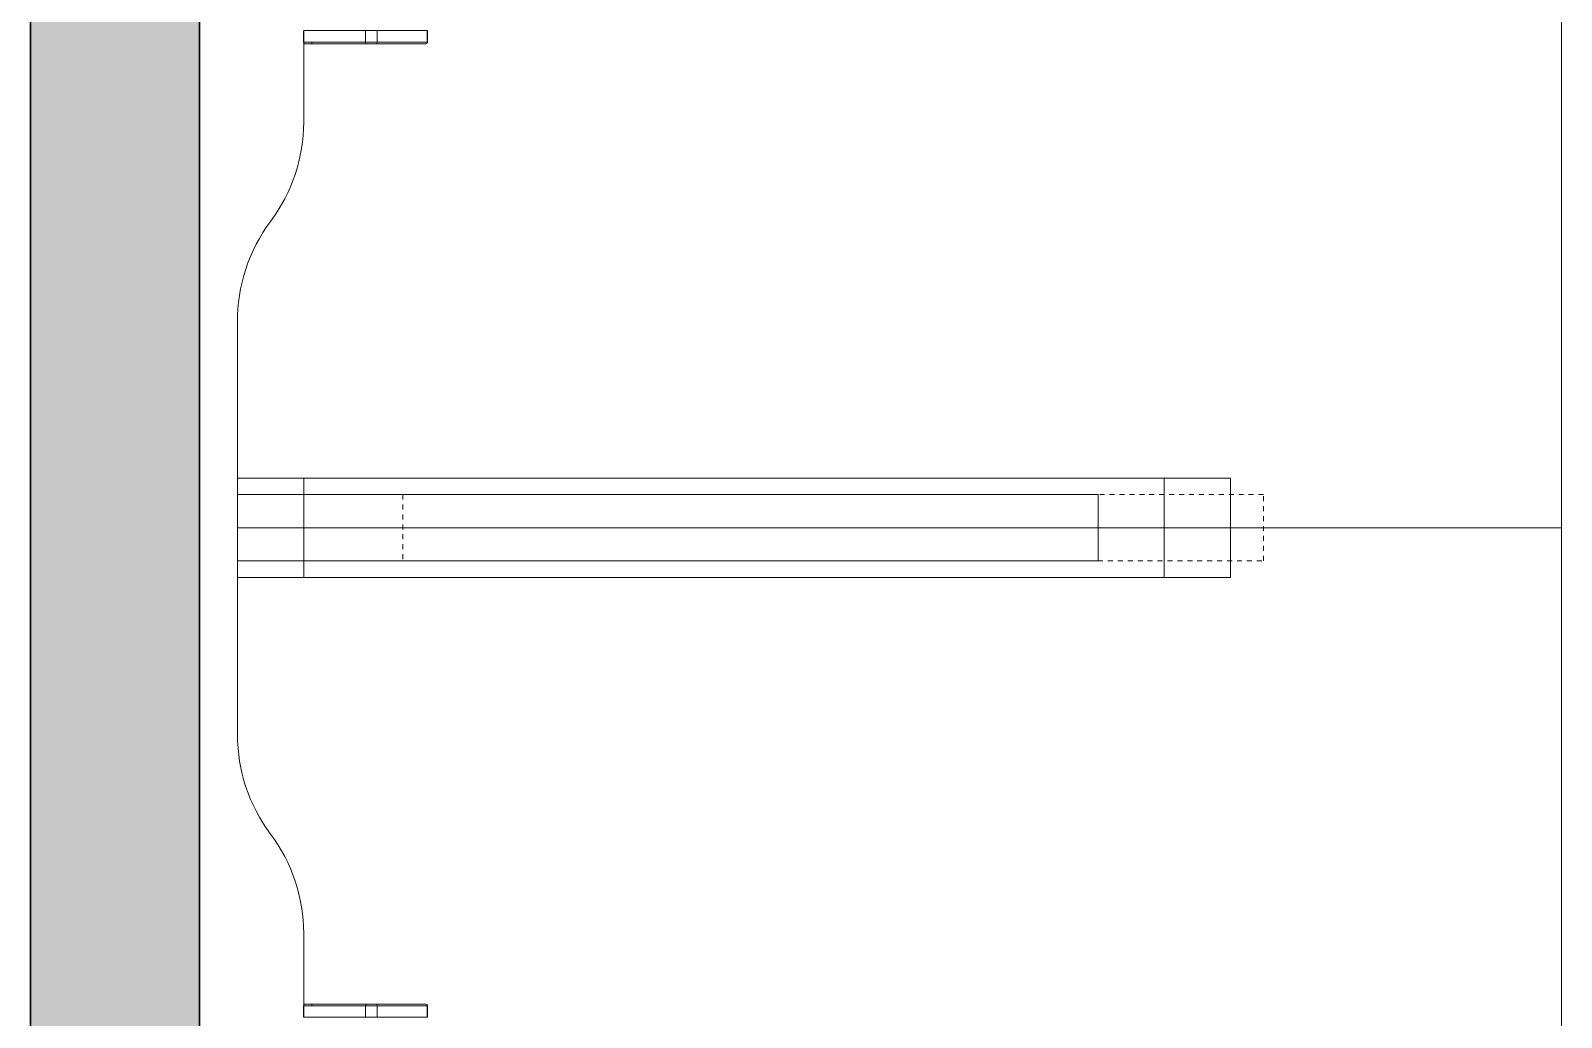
# Model space of a CAD drawing. Header units: millimetres. Extents: x 155927 to 295199, y -4084 to 97293.
# Drawn here: x 197726 to 198651, y 32109 to 32705 of the extents above; entities that cross this region are included whole.
import ezdxf

# ---------------------------------------------------------------- set-up
doc = ezdxf.new("R2010")
doc.units = ezdxf.units.MM
doc.header["$MEASUREMENT"] = 0
doc.linetypes.add('Dash', pattern=[6, 3, -3])
for name, color, linetype, lineweight in [('A-WALL-PATT', 7, 'CONTINUOUS', 9), ('I-FURN', 8, 'CONTINUOUS', 9), ('I-FURN-HDLN', 8, 'Dash', 9), ('I-WALL', 7, 'CONTINUOUS', 9)]:
    doc.layers.add(name, color=color, linetype=linetype, lineweight=lineweight)

msp = doc.modelspace()

# ---------------------------------------------------------------- hatches: boundary and pattern name
at = {"layer": 'A-WALL-PATT'}
h = msp.add_hatch(color=256, dxfattribs=at)
h.paths.add_polyline_path([(197827.83, 28407.61), (197827.83, 28809.61), (197725.83, 28809.61), (197725.83, 28407.61)], flags=0)
h.paths.add_polyline_path([(197827.83, 29819.61), (197827.83, 33830.63), (197725.83, 33830.63), (197725.83, 29819.61)], flags=0)

# ---------------------------------------------------------------- linework, layer by layer
at = {"layer": 'I-FURN'}
for p, q in [((198650.83, 32404.61), (198650.83, 33804.61)), ((198650.83, 33804.61), (198650.83, 32404.61)), ((197890.82, 32697.79), (197890.82, 32704.79)), ((197890.83, 32697.79), (197890.83, 32704.79)), ((197890.83, 32704.79), (197928.29, 32704.79)), ((197928.29, 32697.79), (197928.29, 32704.79)), ((197928.29, 32704.79), (197935.21, 32704.79)), ((197935.21, 32697.79), (197935.21, 32704.79)), ((197935.21, 32704.79), (197965.49, 32704.79)), ((197965.49, 32697.79), (197965.49, 32704.79)), ((197965.67, 32704.79), (197965.67, 32697.79)), ((197965.67, 32704.79), (197965.67, 32697.79)), ((197965.67, 32704.79), (197965.67, 32697.79)), ((197890.83, 32697.79), (197890.83, 32649.61)), ((197890.83, 32649.61), (197890.83, 32697.79)), ((197890.83, 32697.79), (197928.29, 32697.79)), ((197891.83, 32696.79), (197891.82, 32696.79)), ((197928.85, 32696.79), (197891.83, 32696.79)), ((197891.83, 32696.79), (197895.82, 32696.79)), ((197895.82, 32697.79), (197895.82, 32696.79)), ((197895.82, 32696.79), (197934.39, 32696.79)), ((197928.29, 32697.79), (197935.21, 32697.79)), ((197934.39, 32696.79), (197928.85, 32696.79)), ((197964.67, 32696.79), (197934.39, 32696.79)), ((197964.67, 32696.79), (197934.39, 32696.79)), ((197935.21, 32697.79), (197965.49, 32697.79)), ((197965.3, 32697.01), (197965.33, 32697.04)), ((197965.49, 32697.79), (197965.67, 32697.79)), ((197850.83, 32528.5), (197850.83, 32404.61)), ((197850.83, 32404.61), (197850.83, 32528.5)), ((197890.83, 32434.61), (197850.83, 32434.61)), ((197850.83, 32434.61), (198450.83, 32434.61)), ((197850.83, 32424.61), (197850.83, 32434.61)), ((197850.83, 32374.61), (197850.83, 32434.61)), ((198410.83, 32434.61), (197890.83, 32434.61)), ((197890.83, 32374.61), (197890.83, 32434.61)), ((197890.83, 32424.61), (197890.83, 32434.61)), ((198450.83, 32434.61), (198410.83, 32434.61)), ((198410.83, 32374.61), (198410.83, 32434.61)), ((198410.83, 32374.61), (198410.83, 32434.61)), ((198450.83, 32374.61), (198450.83, 32434.61)), ((198450.83, 32434.61), (198450.83, 32374.61)), ((198370.83, 32424.61), (197850.83, 32424.61)), ((197850.83, 32424.61), (197850.83, 32384.61)), ((198370.83, 32384.61), (198370.83, 32424.61)), ((198650.83, 32404.61), (197850.83, 32404.61)), ((197850.83, 32404.61), (197850.83, 32279.61)), ((197850.83, 32279.61), (197850.83, 32404.61)), ((197850.83, 32404.61), (198650.83, 32404.61)), ((197850.83, 32404.61), (198650.83, 32404.61)), ((198650.83, 32404.61), (197850.83, 32404.61)), ((198650.83, 31004.61), (198650.83, 32404.61)), ((198650.83, 32404.61), (198650.83, 31004.61)), ((197850.83, 32374.61), (197850.83, 32384.61)), ((197850.83, 32384.61), (198370.83, 32384.61)), ((197890.83, 32374.61), (197890.83, 32384.61)), ((198450.83, 32374.61), (197850.83, 32374.61)), ((197850.83, 32374.61), (197890.83, 32374.61)), ((197890.83, 32374.61), (198410.83, 32374.61)), ((198410.83, 32374.61), (198450.83, 32374.61)), ((197890.83, 32159.61), (197890.83, 32115.91)), ((197890.83, 32115.91), (197890.83, 32159.61)), ((197895.82, 32116.91), (197891.83, 32116.91)), ((197891.83, 32116.91), (197928.85, 32116.91)), ((197895.82, 32116.91), (197895.82, 32115.91)), ((197934.39, 32116.91), (197895.82, 32116.91)), ((197928.85, 32116.91), (197934.39, 32116.91)), ((197934.39, 32116.91), (197964.67, 32116.91)), ((197934.39, 32116.91), (197964.67, 32116.91)), ((197965.34, 32116.65), (197965.31, 32116.68)), ((197890.82, 32108.91), (197890.82, 32115.91)), ((197928.29, 32115.91), (197890.83, 32115.91)), ((197890.83, 32115.91), (197890.83, 32108.91)), ((197928.29, 32108.91), (197890.83, 32108.91)), ((197935.21, 32115.91), (197928.29, 32115.91)), ((197928.29, 32115.91), (197928.29, 32108.91)), ((197935.21, 32108.91), (197928.29, 32108.91)), ((197965.49, 32115.91), (197935.21, 32115.91)), ((197935.21, 32115.91), (197935.21, 32108.91)), ((197965.49, 32108.91), (197935.21, 32108.91)), ((197965.67, 32115.91), (197965.49, 32115.91)), ((197965.49, 32115.91), (197965.49, 32108.91)), ((197965.67, 32108.91), (197965.49, 32108.91)), ((197965.67, 32115.91), (197965.67, 32108.91)), ((197965.67, 32115.91), (197965.67, 32108.91)), ((197965.67, 32108.91), (197965.67, 32115.91))]:
    msp.add_line(p, q, dxfattribs=at)
at = {"layer": 'I-FURN', "flags": 128}
for points in [[(197890.82, 32697.79), (197890.82, 32697.75), (197890.83, 32697.71), (197890.83, 32697.67), (197890.84, 32697.63), (197890.84, 32697.59), (197890.85, 32697.55), (197890.86, 32697.51), (197890.87, 32697.47), (197890.89, 32697.44), (197890.9, 32697.4), (197890.92, 32697.36), (197890.94, 32697.33), (197890.95, 32697.29), (197890.98, 32697.26), (197891, 32697.22), (197891.02, 32697.19), (197891.04, 32697.16), (197891.07, 32697.13), (197891.1, 32697.1), (197891.13, 32697.07), (197891.15, 32697.04), (197891.19, 32697.02), (197891.22, 32696.99), (197891.25, 32696.97), (197891.28, 32696.95), (197891.32, 32696.93), (197891.35, 32696.91), (197891.39, 32696.89), (197891.42, 32696.87), (197891.46, 32696.86), (197891.5, 32696.84), (197891.54, 32696.83), (197891.57, 32696.82), (197891.61, 32696.81), (197891.65, 32696.8), (197891.69, 32696.8), (197891.73, 32696.79), (197891.77, 32696.79), (197891.81, 32696.79), (197891.82, 32696.79)], [(197891.82, 32696.79), (197891.83, 32696.79), (197891.84, 32696.79), (197891.85, 32696.79), (197891.87, 32696.79), (197891.9, 32696.79), (197891.94, 32696.79), (197891.98, 32696.79), (197892.03, 32696.79), (197892.08, 32696.79), (197892.14, 32696.79), (197892.2, 32696.79), (197892.27, 32696.79), (197892.35, 32696.79), (197892.43, 32696.79), (197892.52, 32696.79), (197892.61, 32696.79), (197892.71, 32696.79), (197892.82, 32696.79), (197892.92, 32696.79), (197893.04, 32696.79), (197893.15, 32696.79), (197893.27, 32696.79), (197893.4, 32696.79), (197893.53, 32696.79), (197893.66, 32696.79), (197893.8, 32696.79), (197893.94, 32696.79), (197894.08, 32696.79), (197894.23, 32696.79), (197894.37, 32696.79), (197894.52, 32696.79), (197894.68, 32696.79), (197894.83, 32696.79), (197894.99, 32696.79), (197895.14, 32696.79), (197895.3, 32696.79), (197895.46, 32696.79), (197895.62, 32696.79), (197895.78, 32696.79), (197895.82, 32696.79)], [(197928.85, 32696.79), (197926.07, 32696.79), (197923.37, 32696.79), (197920.76, 32696.79), (197918.24, 32696.79), (197915.81, 32696.79), (197913.48, 32696.79), (197911.25, 32696.79), (197909.13, 32696.79), (197907.11, 32696.79), (197905.21, 32696.79), (197903.42, 32696.79), (197901.75, 32696.79), (197900.2, 32696.79), (197898.77, 32696.79), (197897.47, 32696.79), (197896.3, 32696.79), (197895.25, 32696.79), (197894.34, 32696.79), (197893.56, 32696.79), (197892.91, 32696.79), (197892.4, 32696.79), (197892.02, 32696.79), (197891.83, 32696.79)], [(197934.39, 32696.79), (197934.3, 32696.79), (197934.2, 32696.79), (197934.09, 32696.79), (197933.98, 32696.79), (197933.87, 32696.79), (197933.75, 32696.79), (197933.63, 32696.79), (197933.5, 32696.79), (197933.37, 32696.79), (197933.24, 32696.79), (197933.1, 32696.79), (197932.96, 32696.79), (197932.82, 32696.79), (197932.67, 32696.79), (197932.52, 32696.79), (197932.37, 32696.79), (197932.22, 32696.79), (197932.06, 32696.79), (197931.91, 32696.79), (197931.75, 32696.79), (197931.59, 32696.79), (197931.43, 32696.79), (197931.27, 32696.79), (197931.11, 32696.79), (197930.95, 32696.79), (197930.79, 32696.79), (197930.63, 32696.79), (197930.48, 32696.79), (197930.32, 32696.79), (197930.16, 32696.79), (197930.01, 32696.79), (197929.85, 32696.79), (197929.7, 32696.79), (197929.56, 32696.79), (197929.41, 32696.79), (197929.27, 32696.79), (197929.13, 32696.79), (197928.99, 32696.79), (197928.85, 32696.79)], [(197965.53, 32697.28), (197965.55, 32697.32), (197965.57, 32697.35), (197965.59, 32697.39), (197965.6, 32697.43), (197965.61, 32697.46), (197965.63, 32697.5), (197965.64, 32697.54), (197965.65, 32697.58), (197965.65, 32697.62), (197965.66, 32697.66), (197965.66, 32697.7), (197965.67, 32697.74), (197965.67, 32697.78), (197965.67, 32697.79)], [(197891.82, 32116.91), (197891.78, 32116.91), (197891.74, 32116.91), (197891.7, 32116.9), (197891.66, 32116.9), (197891.62, 32116.89), (197891.58, 32116.88), (197891.55, 32116.87), (197891.51, 32116.86), (197891.47, 32116.85), (197891.43, 32116.83), (197891.4, 32116.81), (197891.36, 32116.8), (197891.33, 32116.78), (197891.29, 32116.76), (197891.26, 32116.73), (197891.23, 32116.71), (197891.19, 32116.69), (197891.16, 32116.66), (197891.13, 32116.63), (197891.11, 32116.61), (197891.08, 32116.58), (197891.05, 32116.55), (197891.03, 32116.52), (197891, 32116.48), (197890.98, 32116.45), (197890.96, 32116.42), (197890.94, 32116.38), (197890.92, 32116.35), (197890.91, 32116.31), (197890.89, 32116.27), (197890.88, 32116.23), (197890.86, 32116.2), (197890.85, 32116.16), (197890.84, 32116.12), (197890.84, 32116.08), (197890.83, 32116.04), (197890.83, 32116), (197890.82, 32115.96), (197890.82, 32115.92), (197890.82, 32115.91)], [(197895.82, 32116.91), (197895.66, 32116.91), (197895.5, 32116.91), (197895.34, 32116.91), (197895.19, 32116.91), (197895.03, 32116.91), (197894.87, 32116.91), (197894.72, 32116.91), (197894.56, 32116.91), (197894.41, 32116.91), (197894.26, 32116.91), (197894.12, 32116.91), (197893.98, 32116.91), (197893.83, 32116.91), (197893.7, 32116.91), (197893.56, 32116.91), (197893.43, 32116.91), (197893.31, 32116.91), (197893.18, 32116.91), (197893.07, 32116.91), (197892.95, 32116.91), (197892.84, 32116.91), (197892.74, 32116.91), (197892.64, 32116.91), (197892.55, 32116.91), (197892.46, 32116.91), (197892.37, 32116.91), (197892.29, 32116.91), (197892.22, 32116.91), (197892.16, 32116.91), (197892.09, 32116.91), (197892.04, 32116.91), (197891.99, 32116.91), (197891.95, 32116.91), (197891.91, 32116.91), (197891.88, 32116.91), (197891.86, 32116.91), (197891.84, 32116.91), (197891.83, 32116.91), (197891.82, 32116.91)], [(197891.82, 32116.91), (197891.83, 32116.91), (197891.83, 32116.91)], [(197891.83, 32116.91), (197892.11, 32116.91), (197892.52, 32116.91), (197893.07, 32116.91), (197893.75, 32116.91), (197894.57, 32116.91), (197895.52, 32116.91), (197896.6, 32116.91), (197897.81, 32116.91), (197899.14, 32116.91), (197900.6, 32116.91), (197902.19, 32116.91), (197903.89, 32116.91), (197905.71, 32116.91), (197907.64, 32116.91), (197909.68, 32116.91), (197911.84, 32116.91), (197914.09, 32116.91), (197916.45, 32116.91), (197918.9, 32116.91), (197921.45, 32116.91), (197924.09, 32116.91), (197926.81, 32116.91), (197928.85, 32116.91)], [(197928.85, 32116.91), (197928.99, 32116.91), (197929.13, 32116.91), (197929.27, 32116.91), (197929.41, 32116.91), (197929.56, 32116.91), (197929.7, 32116.91), (197929.85, 32116.91), (197930.01, 32116.91), (197930.16, 32116.91), (197930.32, 32116.91), (197930.48, 32116.91), (197930.63, 32116.91), (197930.79, 32116.91), (197930.95, 32116.91), (197931.11, 32116.91), (197931.27, 32116.91), (197931.43, 32116.91), (197931.59, 32116.91), (197931.75, 32116.91), (197931.91, 32116.91), (197932.06, 32116.91), (197932.22, 32116.91), (197932.37, 32116.91), (197932.52, 32116.91), (197932.67, 32116.91), (197932.82, 32116.91), (197932.96, 32116.91), (197933.1, 32116.91), (197933.24, 32116.91), (197933.37, 32116.91), (197933.5, 32116.91), (197933.63, 32116.91), (197933.75, 32116.91), (197933.87, 32116.91), (197933.98, 32116.91), (197934.09, 32116.91), (197934.2, 32116.91), (197934.3, 32116.91), (197934.39, 32116.91)], [(197965.67, 32115.91), (197965.67, 32115.95), (197965.67, 32115.99), (197965.66, 32116.03), (197965.66, 32116.07), (197965.65, 32116.11), (197965.64, 32116.15), (197965.63, 32116.19), (197965.62, 32116.22), (197965.6, 32116.26), (197965.59, 32116.3), (197965.57, 32116.34), (197965.56, 32116.37), (197965.54, 32116.41)]]:
    msp.add_lwpolyline(points, dxfattribs=at)
at = {"layer": 'I-FURN'}
for centre, radius, start, end in [((197790.83, 32649.61), 100, 323.1301, 0), ((197790.83, 32649.61), 100, 323.1301, 0), ((197950.86, 32529.6), 100.03, 143.1301, 180.62561), ((197950.86, 32529.6), 100.03, 143.1301, 180.62561), ((197950.83, 32279.61), 100, 180, 216.8699), ((197950.83, 32279.61), 100, 180, 216.8699), ((197790.83, 32159.61), 100, 0, 36.8699), ((197790.83, 32159.61), 100, 0, 36.8699)]:
    msp.add_arc(centre, radius, start, end, dxfattribs=at)
at = {"layer": 'I-FURN', "extrusion": (0, 0, -1)}
for centre, major_axis, ratio, start_param, end_param in [((197891.83, 32697.79), (0, -1), 0.998113, 0, 1.570796), ((197928.85, 32697.79), (0, -1), 0.56467, 0, 1.570796), ((197934.39, 32697.79), (0, -1), 0.819152, 4.712389, 6.283185), ((197964.67, 32697.79), (0, -1), 0.819152, 4.712389, 6.283185), ((197891.83, 32115.91), (0, -1), 0.998113, 1.570796, 3.141593), ((197928.85, 32115.91), (0, -1), 0.56467, 1.570796, 3.141593), ((197934.39, 32115.91), (0, -1), 0.819152, 3.141593, 4.712389), ((197964.67, 32115.91), (0, 1), 0.819152, 0, 1.570796)]:
    msp.add_ellipse(centre, major_axis=major_axis, ratio=ratio, start_param=start_param, end_param=end_param, dxfattribs=at)
at = {"layer": 'I-FURN-HDLN'}
for p, q in [((197950.83, 32424.61), (197950.83, 32384.61)), ((198470.83, 32424.61), (197950.83, 32424.61)), ((198470.83, 32384.61), (198470.83, 32424.61)), ((197950.83, 32384.61), (198470.83, 32384.61))]:
    msp.add_line(p, q, dxfattribs=at)
at = {"layer": 'I-WALL', "lineweight": 30}
for p, q in [((197725.83, 33830.63), (197725.83, 29819.61)), ((197827.83, 29819.61), (197827.83, 33830.63))]:
    msp.add_line(p, q, dxfattribs=at)

doc.saveas('drawing.dxf')
